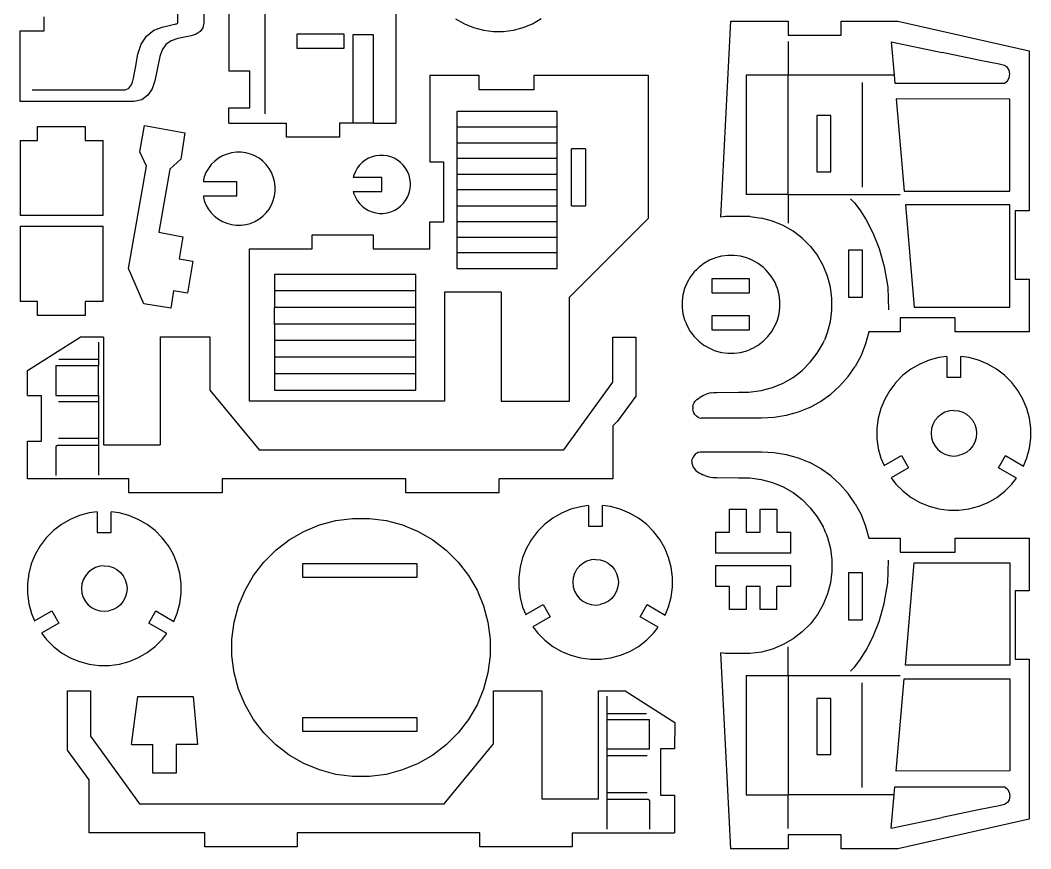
# Model space of a CAD drawing. Extents: x -348 to 348, y -585 to 585.
# Drawn here: x -338.3 to -13.2, y 46.6 to 313 of the extents above; entities that cross this region are included whole.
import ezdxf

# ---------------------------------------------------------------- set-up
doc = ezdxf.new("R2010")
doc.units = 0
doc.header["$MEASUREMENT"] = 0
doc.layers.get('0').update_dxf_attribs({"linetype": 'CONTINUOUS'})

msp = doc.modelspace()

# ---------------------------------------------------------------- linework, layer by layer
for p, q in [((-217.5, 421.18), (-217.5, 279.92)), ((-271.16, 404.4), (-271.16, 296.7)), ((-279.19, 330.56), (-279.19, 312.17)), ((-259.59, 318.56), (-259.59, 300.29)), ((-330.56, 309.64), (-330.56, 314.14)), ((-287.73, 312.05), (-287.54, 312.2)), ((-287.54, 312.2), (-287.54, 315.07)), ((-279.19, 312.17), (-279.52, 310.63)), ((-198.23, 313.52), (-195.42, 311.9)), ((-173.49, 311.92), (-170.69, 313.55)), ((-112.88, 249.75), (-109.66, 312.72)), ((-109.66, 312.72), (-91.25, 312.72)), ((-91.25, 312.72), (-91.25, 308.22)), ((-74.17, 312.72), (-55.95, 312.72)), ((-74.17, 308.22), (-74.17, 312.72)), ((-55.95, 312.72), (-13.74, 303.19)), ((-338.28, 309.64), (-330.56, 309.64)), ((-338.28, 286.9), (-338.28, 309.64)), ((-297.64, 307.93), (-295.27, 309.83)), ((-295.27, 309.83), (-292.34, 310.94)), ((-292.34, 310.94), (-291.73, 311.07)), ((-291.73, 311.07), (-290.39, 311.36)), ((-290.39, 311.36), (-289.05, 311.65)), ((-289.05, 311.65), (-288.44, 311.78)), ((-288.44, 311.78), (-288.23, 311.84)), ((-288.23, 311.84), (-287.98, 311.93)), ((-287.98, 311.93), (-287.73, 312.05)), ((-280.4, 309.42), (-281.69, 308.55)), ((-279.52, 310.63), (-280.4, 309.42)), ((-195.42, 311.9), (-192.42, 310.66)), ((-192.42, 310.66), (-189.29, 309.83)), ((-189.29, 309.83), (-186.08, 309.41)), ((-186.08, 309.41), (-182.83, 309.41)), ((-182.83, 309.41), (-179.62, 309.84)), ((-179.62, 309.84), (-176.49, 310.68)), ((-176.49, 310.68), (-173.49, 311.92)), ((-299.38, 305.33), (-297.64, 307.93)), ((-289.68, 306.47), (-291.39, 305.23)), ((-287.53, 307.2), (-289.68, 306.47)), ((-283.25, 308.04), (-287.53, 307.2)), ((-281.69, 308.55), (-283.25, 308.04)), ((-234.04, 308.56), (-249.29, 308.56)), ((-249.29, 308.56), (-249.29, 304.06)), ((-234.04, 304.06), (-234.04, 308.56)), ((-231.32, 308.32), (-231.32, 279.92)), ((-224.59, 308.32), (-231.32, 308.32)), ((-224.59, 279.92), (-224.59, 308.32)), ((-91.25, 308.22), (-74.17, 308.22)), ((-91.23, 306.16), (-91.23, 304.16)), ((-58.1, 306.1), (-57.17, 295.38)), ((-58.1, 306.1), (-41.7, 302.65)), ((-300.41, 302.12), (-299.38, 305.33)), ((-292.63, 303.51), (-293.38, 301.35)), ((-291.39, 305.23), (-292.63, 303.51)), ((-249.29, 304.06), (-234.04, 304.06)), ((-91.23, 304.16), (-91.23, 298.8)), ((-30.03, 300.21), (-41.7, 302.65)), ((-13.74, 303.19), (-13.74, 251.79)), ((-301.14, 298.25), (-300.63, 300.91)), ((-300.63, 300.91), (-300.41, 302.12)), ((-293.38, 301.35), (-294.98, 293.6)), ((-259.59, 300.29), (-259.59, 287.64)), ((-23.44, 298.89), (-30.03, 300.21)), ((-301.64, 295.58), (-301.14, 298.25)), ((-264.43, 296.7), (-271.16, 296.7)), ((-264.43, 284.93), (-264.43, 296.7)), ((-91.23, 298.8), (-91.23, 295.38)), ((-21.72, 298.47), (-23.44, 298.89)), ((-20.72, 297.87), (-21.72, 298.47)), ((-20.22, 297), (-20.72, 297.87)), ((-19.99, 295.76), (-20.22, 297)), ((-302.7, 291.99), (-302.17, 293.18)), ((-302.17, 293.18), (-301.87, 294.37)), ((-301.87, 294.37), (-301.64, 295.58)), ((-294.98, 293.6), (-295.82, 291.03)), ((-206.5, 295.42), (-190.75, 295.42)), ((-206.5, 295.42), (-206.5, 267.46)), ((-190.75, 295.42), (-190.75, 290.8)), ((-172.97, 295.42), (-136.33, 295.42)), ((-172.97, 290.8), (-172.97, 295.42)), ((-136.33, 295.42), (-136.33, 249.25)), ((-91.23, 295.38), (-104.72, 295.38)), ((-104.72, 295.38), (-104.72, 257)), ((-57.17, 295.38), (-91.23, 295.38)), ((-91.23, 257), (-91.23, 295.38)), ((-67.45, 292.98), (-67.45, 291.83)), ((-57.17, 295.38), (-56.94, 292.8)), ((-56.94, 292.8), (-21.59, 292.8)), ((-21.59, 292.8), (-21.31, 292.99)), ((-21.31, 292.99), (-20.7, 293.56)), ((-20.7, 293.56), (-20.14, 294.49)), ((-20.14, 294.49), (-19.99, 295.76)), ((-334.47, 290.71), (-329.8, 290.71)), ((-329.8, 290.71), (-319.52, 290.71)), ((-319.52, 290.71), (-309.24, 290.71)), ((-309.24, 290.71), (-304.57, 290.71)), ((-304.57, 290.71), (-303.49, 291.07)), ((-303.49, 291.07), (-302.7, 291.99)), ((-295.82, 291.03), (-297.23, 288.9)), ((-190.75, 290.8), (-172.97, 290.8)), ((-67.45, 291.83), (-67.45, 288.75)), ((-301.68, 286.9), (-338.28, 286.9)), ((-299.18, 287.44), (-301.68, 286.9)), ((-297.23, 288.9), (-299.18, 287.44)), ((-259.59, 287.64), (-259.59, 282.92)), ((-67.45, 288.75), (-67.45, 284.28)), ((-19.99, 287.68), (-56.5, 287.74)), ((-56.5, 287.74), (-53.93, 258.13)), ((-19.99, 258.13), (-19.99, 287.68)), ((-271.16, 279.92), (-271.16, 284.93)), ((-271.16, 284.93), (-264.43, 284.93)), ((-165.57, 283.69), (-197.86, 283.69)), ((-197.86, 283.69), (-197.86, 278.64)), ((-165.57, 278.64), (-165.57, 283.69)), ((-67.45, 284.28), (-67.45, 278.98)), ((-271.16, 279.92), (-252.58, 279.92)), ((-252.58, 275.42), (-252.58, 279.92)), ((-231.32, 279.92), (-235.55, 279.92)), ((-235.55, 279.92), (-235.55, 275.42)), ((-224.59, 279.92), (-231.32, 279.92)), ((-224.59, 279.92), (-217.5, 279.92)), ((-77.57, 282.39), (-82.07, 282.39)), ((-82.07, 282.39), (-82.07, 264.34)), ((-77.57, 264.34), (-77.57, 282.39)), ((-332.68, 274.42), (-332.68, 278.92)), ((-332.68, 278.92), (-317.38, 278.92)), ((-317.38, 278.92), (-317.38, 274.42)), ((-299.83, 270.68), (-298.3, 279.15)), ((-298.3, 279.15), (-285.3, 276.83)), ((-285.3, 276.83), (-286.66, 268.32)), ((-165.57, 278.64), (-197.86, 278.64)), ((-197.86, 278.64), (-197.86, 273.6)), ((-165.57, 273.6), (-165.57, 278.64)), ((-67.45, 278.98), (-67.45, 273.41)), ((-338.27, 274.42), (-332.68, 274.42)), ((-338.27, 274.42), (-338.27, 250.22)), ((-317.38, 274.42), (-311.55, 274.42)), ((-311.55, 250.22), (-311.55, 274.42)), ((-235.55, 275.42), (-252.58, 275.42)), ((-197.86, 273.6), (-197.86, 268.55)), ((-197.86, 273.6), (-165.57, 273.6)), ((-165.57, 268.55), (-165.57, 273.6)), ((-67.45, 273.41), (-67.45, 268.11)), ((-297.62, 266.13), (-299.83, 270.68)), ((-271.76, 270.01), (-273.18, 269.42)), ((-270.27, 270.4), (-271.76, 270.01)), ((-268.75, 270.6), (-270.27, 270.4)), ((-267.21, 270.6), (-268.75, 270.6)), ((-265.69, 270.4), (-267.21, 270.6)), ((-264.2, 270), (-265.69, 270.4)), ((-262.78, 269.41), (-264.2, 270)), ((-160.93, 253.39), (-160.93, 271.71)), ((-156.43, 271.71), (-160.93, 271.71)), ((-156.43, 271.71), (-156.43, 253.39)), ((-286.66, 268.32), (-290.11, 265.11)), ((-276.82, 266.63), (-277.76, 265.41)), ((-275.73, 267.71), (-276.82, 266.63)), ((-274.51, 268.65), (-275.73, 267.71)), ((-273.18, 269.42), (-274.51, 268.65)), ((-261.45, 268.64), (-262.78, 269.41)), ((-260.23, 267.7), (-261.45, 268.64)), ((-259.15, 266.61), (-260.23, 267.7)), ((-258.21, 265.39), (-259.15, 266.61)), ((-228.24, 267.29), (-229.11, 266.43)), ((-227.27, 268.04), (-228.24, 267.29)), ((-226.21, 268.65), (-227.27, 268.04)), ((-225.08, 269.11), (-226.21, 268.65)), ((-223.9, 269.43), (-225.08, 269.11)), ((-222.68, 269.59), (-223.9, 269.43)), ((-221.46, 269.59), (-222.68, 269.59)), ((-220.25, 269.43), (-221.46, 269.59)), ((-219.07, 269.11), (-220.25, 269.43)), ((-217.94, 268.64), (-219.07, 269.11)), ((-216.88, 268.03), (-217.94, 268.64)), ((-215.91, 267.28), (-216.88, 268.03)), ((-215.05, 266.41), (-215.91, 267.28)), ((-202, 267.46), (-206.5, 267.46)), ((-202, 248.17), (-202, 267.46)), ((-197.86, 268.55), (-197.86, 263.51)), ((-165.57, 268.55), (-197.86, 268.55)), ((-165.57, 263.51), (-165.57, 268.55)), ((-67.45, 268.11), (-67.45, 263.64)), ((-303.44, 233.19), (-297.62, 266.13)), ((-290.11, 265.11), (-293.71, 244.88)), ((-278.53, 264.08), (-279.12, 262.66)), ((-277.76, 265.41), (-278.53, 264.08)), ((-257.45, 264.06), (-258.21, 265.39)), ((-256.86, 262.64), (-257.45, 264.06)), ((-230.46, 264.4), (-230.93, 263.27)), ((-229.85, 265.46), (-230.46, 264.4)), ((-229.11, 266.43), (-229.85, 265.46)), ((-214.3, 265.44), (-215.05, 266.41)), ((-213.69, 264.38), (-214.3, 265.44)), ((-213.22, 263.25), (-213.69, 264.38)), ((-197.86, 263.51), (-197.86, 258.47)), ((-197.86, 263.51), (-165.57, 263.51)), ((-165.57, 258.47), (-165.57, 263.51)), ((-82.07, 264.34), (-77.57, 264.34)), ((-67.45, 263.64), (-67.45, 260.56)), ((-279.12, 262.66), (-279.36, 261.74)), ((-279.36, 261.74), (-279.36, 261.11)), ((-268.62, 261.11), (-279.36, 261.11)), ((-268.62, 256.61), (-268.62, 261.11)), ((-256.46, 261.16), (-256.86, 262.64)), ((-256.26, 259.63), (-256.46, 261.16)), ((-230.93, 263.27), (-231.14, 262.5)), ((-221.92, 262.5), (-231.14, 262.5)), ((-221.92, 258), (-221.92, 262.5)), ((-212.91, 262.07), (-213.22, 263.25)), ((-212.75, 260.86), (-212.91, 262.07)), ((-212.75, 259.64), (-212.75, 260.86)), ((-67.45, 260.56), (-67.45, 259.41)), ((-256.47, 256.57), (-256.26, 258.09)), ((-256.26, 258.09), (-256.26, 259.63)), ((-231.13, 258), (-221.92, 258)), ((-231.13, 258), (-230.94, 257.26)), ((-230.94, 257.26), (-230.47, 256.13)), ((-213.7, 256.11), (-213.23, 257.24)), ((-213.23, 257.24), (-212.91, 258.42)), ((-212.91, 258.42), (-212.75, 259.64)), ((-197.86, 258.47), (-197.86, 253.42)), ((-165.57, 258.47), (-197.86, 258.47)), ((-165.57, 253.42), (-165.57, 258.47)), ((-91.23, 257), (-104.72, 257)), ((-91.23, 257), (-79.98, 257)), ((-91.23, 257), (-91.23, 255.2)), ((-79.98, 257), (-62.97, 257)), ((-62.97, 257), (-55.24, 257)), ((-53.93, 258.13), (-19.99, 258.13)), ((-279.36, 256.61), (-268.62, 256.61)), ((-279.36, 256.61), (-279.36, 256)), ((-279.36, 256), (-279.36, 256)), ((-279.36, 256), (-279.12, 255.1)), ((-279.12, 255.1), (-278.54, 253.68)), ((-278.54, 253.68), (-277.77, 252.35)), ((-258.23, 252.34), (-257.45, 253.67)), ((-257.45, 253.67), (-256.87, 255.09)), ((-256.87, 255.09), (-256.47, 256.57)), ((-230.47, 256.13), (-229.86, 255.07)), ((-229.86, 255.07), (-229.12, 254.1)), ((-229.12, 254.1), (-228.25, 253.23)), ((-215.92, 253.22), (-215.06, 254.08)), ((-215.06, 254.08), (-214.31, 255.05)), ((-214.31, 255.05), (-213.7, 256.11)), ((-91.23, 255.2), (-91.23, 249.84)), ((-71.18, 255.58), (-69.97, 254.36)), ((-69.97, 254.36), (-68.23, 252.1)), ((-53.55, 253.65), (-50.7, 220.82)), ((-19.99, 253.65), (-53.55, 253.65)), ((-19.99, 220.82), (-19.99, 253.65)), ((-277.77, 252.35), (-276.83, 251.13)), ((-276.83, 251.13), (-275.75, 250.04)), ((-260.25, 250.03), (-259.16, 251.12)), ((-259.16, 251.12), (-258.23, 252.34)), ((-228.25, 253.23), (-227.28, 252.49)), ((-227.28, 252.49), (-226.22, 251.87)), ((-226.22, 251.87), (-225.09, 251.4)), ((-225.09, 251.4), (-223.91, 251.09)), ((-223.91, 251.09), (-222.7, 250.93)), ((-222.7, 250.93), (-221.48, 250.92)), ((-221.48, 250.92), (-220.26, 251.08)), ((-220.26, 251.08), (-219.08, 251.4)), ((-219.08, 251.4), (-217.95, 251.87)), ((-217.95, 251.87), (-216.89, 252.48)), ((-216.89, 252.48), (-215.92, 253.22)), ((-197.86, 253.42), (-197.86, 248.38)), ((-197.86, 253.42), (-165.57, 253.42)), ((-165.57, 248.38), (-165.57, 253.42)), ((-160.93, 253.39), (-156.43, 253.39)), ((-68.23, 252.1), (-66.18, 248.86)), ((-18.24, 251.79), (-18.24, 229.8)), ((-13.74, 251.79), (-18.24, 251.79)), ((-311.55, 250.22), (-338.27, 250.22)), ((-275.75, 250.04), (-274.53, 249.11)), ((-274.53, 249.11), (-273.2, 248.34)), ((-273.2, 248.34), (-271.78, 247.75)), ((-271.78, 247.75), (-270.29, 247.35)), ((-270.29, 247.35), (-268.77, 247.15)), ((-268.77, 247.15), (-267.23, 247.14)), ((-267.23, 247.14), (-265.71, 247.34)), ((-265.71, 247.34), (-264.22, 247.74)), ((-264.22, 247.74), (-262.8, 248.33)), ((-262.8, 248.33), (-261.47, 249.09)), ((-261.47, 249.09), (-260.25, 250.03)), ((-206.5, 239.51), (-206.5, 248.17)), ((-206.5, 248.17), (-202, 248.17)), ((-197.86, 248.38), (-197.86, 243.33)), ((-197.86, 248.38), (-165.57, 248.38)), ((-165.57, 243.33), (-165.57, 248.38)), ((-136.33, 249.25), (-161.55, 223.97)), ((-111.46, 249.94), (-112.88, 249.75)), ((-107.76, 249.93), (-111.46, 249.94)), ((-103.52, 249.93), (-107.76, 249.93)), ((-103.52, 249.93), (-99.85, 249.45)), ((-96.28, 248.48), (-99.85, 249.45)), ((-92.86, 247.07), (-96.28, 248.48)), ((-89.66, 245.21), (-92.86, 247.07)), ((-91.23, 249.84), (-91.23, 247.84)), ((-66.18, 248.86), (-64.03, 244.7)), ((-338.27, 246.85), (-338.27, 222.65)), ((-338.27, 246.85), (-311.55, 246.85)), ((-311.55, 222.65), (-311.55, 246.85)), ((-293.71, 244.88), (-285.98, 243.4)), ((-244.32, 244.01), (-224.8, 244.01)), ((-244.32, 239.51), (-244.32, 244.01)), ((-224.8, 244.01), (-224.8, 239.51)), ((-86.72, 242.96), (-89.66, 245.21)), ((-64.03, 244.7), (-62.01, 239.67)), ((-285.98, 243.4), (-287.18, 236.35)), ((-197.86, 243.33), (-197.86, 238.29)), ((-197.86, 243.33), (-165.57, 243.33)), ((-165.57, 238.29), (-165.57, 243.33)), ((-86.72, 242.96), (-84.11, 240.34)), ((-264.53, 239.51), (-244.32, 239.51)), ((-264.53, 190.51), (-264.53, 239.51)), ((-224.8, 239.51), (-206.5, 239.51)), ((-197.86, 238.29), (-197.86, 233.24)), ((-165.57, 238.29), (-197.86, 238.29)), ((-165.57, 233.24), (-165.57, 238.29)), ((-110.65, 237.44), (-112.69, 237.17)), ((-109.66, 237.44), (-110.65, 237.44)), ((-109.63, 237.44), (-109.66, 237.44)), ((-109.6, 237.44), (-109.63, 237.44)), ((-108.59, 237.44), (-109.6, 237.44)), ((-106.54, 237.17), (-108.59, 237.44)), ((-84.11, 240.34), (-81.86, 237.4)), ((-80.02, 234.2), (-81.86, 237.4)), ((-71.85, 239.11), (-71.85, 223.99)), ((-67.35, 239.11), (-71.85, 239.11)), ((-67.35, 223.99), (-67.35, 239.11)), ((-62.01, 239.67), (-60.34, 233.82)), ((-287.18, 236.35), (-282.74, 235.6)), ((-282.74, 235.6), (-284.49, 225.27)), ((-118.38, 234.82), (-120.01, 233.57)), ((-116.59, 235.85), (-118.38, 234.82)), ((-115.78, 236.18), (-116.59, 235.85)), ((-115.75, 236.21), (-115.78, 236.18)), ((-115.71, 236.22), (-115.75, 236.21)), ((-114.68, 236.64), (-115.71, 236.22)), ((-112.69, 237.17), (-114.68, 236.64)), ((-104.55, 236.63), (-106.54, 237.17)), ((-103.56, 236.22), (-104.55, 236.63)), ((-103.51, 236.21), (-103.56, 236.22)), ((-103.46, 236.18), (-103.51, 236.21)), ((-102.65, 235.84), (-103.46, 236.18)), ((-100.87, 234.81), (-102.65, 235.84)), ((-99.23, 233.55), (-100.87, 234.81)), ((-78.6, 230.78), (-80.02, 234.2)), ((-298.48, 221.89), (-303.44, 233.19)), ((-211.03, 231.32), (-256.5, 231.32)), ((-256.5, 231.32), (-256.5, 225.99)), ((-211.03, 225.99), (-211.03, 231.32)), ((-197.86, 233.24), (-165.57, 233.24)), ((-121.47, 232.11), (-122.73, 230.48)), ((-120.76, 232.83), (-121.47, 232.11)), ((-120.75, 232.84), (-120.76, 232.83)), ((-120.74, 232.84), (-120.75, 232.84)), ((-120.01, 233.57), (-120.74, 232.84)), ((-98.54, 232.86), (-99.23, 233.55)), ((-98.51, 232.84), (-98.54, 232.86)), ((-98.49, 232.81), (-98.51, 232.84)), ((-97.77, 232.09), (-98.49, 232.81)), ((-96.52, 230.46), (-97.77, 232.09)), ((-60.34, 233.82), (-59.25, 227.21)), ((-124.13, 227.81), (-124.55, 226.79)), ((-124.12, 227.84), (-124.13, 227.81)), ((-124.11, 227.86), (-124.12, 227.84)), ((-123.76, 228.7), (-124.11, 227.86)), ((-122.73, 230.48), (-123.76, 228.7)), ((-115.81, 229.93), (-115.81, 225.43)), ((-103.67, 229.93), (-115.81, 229.93)), ((-103.67, 225.43), (-103.67, 229.93)), ((-95.49, 228.67), (-96.52, 230.46)), ((-95.17, 227.88), (-95.49, 228.67)), ((-95.14, 227.84), (-95.17, 227.88)), ((-95.12, 227.78), (-95.14, 227.84)), ((-94.7, 226.77), (-95.12, 227.78)), ((-77.65, 227.2), (-78.6, 230.78)), ((-18.24, 229.8), (-13.74, 229.8)), ((-13.74, 229.8), (-13.74, 212.85)), ((-288.93, 226.02), (-289.87, 220.49)), ((-284.49, 225.27), (-288.93, 226.02)), ((-211.03, 225.99), (-256.5, 225.99)), ((-256.5, 225.99), (-256.5, 220.67)), ((-211.03, 220.67), (-211.03, 225.99)), ((-183.61, 225.65), (-201.75, 225.65)), ((-201.75, 225.65), (-201.75, 190.51)), ((-183.61, 225.65), (-183.61, 190.51)), ((-125.09, 224.8), (-125.36, 222.76)), ((-124.55, 226.79), (-125.09, 224.8)), ((-115.81, 225.43), (-103.67, 225.43)), ((-94.17, 224.77), (-94.7, 226.77)), ((-93.9, 222.73), (-94.17, 224.77)), ((-77.17, 223.54), (-77.65, 227.2)), ((-59.25, 227.21), (-58.94, 219.89)), ((-332.68, 222.65), (-338.27, 222.65)), ((-332.68, 218.15), (-332.68, 222.65)), ((-317.38, 222.65), (-317.38, 218.15)), ((-311.55, 222.65), (-317.38, 222.65)), ((-289.87, 220.49), (-298.48, 221.89)), ((-161.55, 190.51), (-161.55, 223.97)), ((-125.36, 222.76), (-125.36, 220.69)), ((-93.91, 221.75), (-93.9, 222.73)), ((-93.9, 221.72), (-93.91, 221.75)), ((-93.91, 221.68), (-93.9, 221.72)), ((-93.91, 220.67), (-93.91, 221.68)), ((-77.17, 219.84), (-77.17, 223.54)), ((-71.85, 223.99), (-67.35, 223.99)), ((-317.38, 218.15), (-332.68, 218.15)), ((-211.03, 220.67), (-256.5, 220.67)), ((-256.5, 215.34), (-256.5, 220.67)), ((-211.03, 215.34), (-211.03, 220.67)), ((-125.36, 220.69), (-125.09, 218.65)), ((-125.09, 218.65), (-124.56, 216.66)), ((-103.67, 218), (-115.81, 218)), ((-115.81, 218), (-115.81, 213.5)), ((-103.67, 213.5), (-103.67, 218)), ((-94.71, 216.63), (-94.18, 218.62)), ((-94.18, 218.62), (-93.91, 220.67)), ((-77.65, 216.17), (-77.17, 219.84)), ((-50.7, 220.82), (-19.99, 220.82)), ((-211.03, 215.34), (-256.5, 215.34)), ((-256.5, 215.34), (-256.5, 210.02)), ((-211.03, 210.02), (-211.03, 215.34)), ((-124.56, 216.66), (-124.12, 215.61)), ((-124.12, 215.61), (-124.12, 215.59)), ((-124.12, 215.59), (-124.11, 215.58)), ((-124.11, 215.58), (-123.77, 214.75)), ((-123.77, 214.75), (-122.74, 212.97)), ((-96.54, 212.95), (-95.5, 214.73)), ((-95.5, 214.73), (-95.16, 215.56)), ((-95.16, 215.56), (-95.14, 215.59)), ((-95.14, 215.59), (-95.13, 215.64)), ((-95.13, 215.64), (-94.71, 216.63)), ((-78.62, 212.6), (-77.65, 216.17)), ((-55.25, 217.35), (-55.25, 212.85)), ((-37.59, 217.35), (-55.25, 217.35)), ((-37.59, 212.85), (-37.59, 217.35)), ((-122.74, 212.97), (-121.49, 211.33)), ((-121.49, 211.33), (-120.03, 209.87)), ((-115.81, 213.5), (-103.67, 213.5)), ((-98.5, 210.6), (-97.79, 211.31)), ((-97.79, 211.31), (-96.54, 212.95)), ((-79.18, 211.24), (-78.62, 212.6)), ((-65.31, 212.85), (-66.35, 208.99)), ((-55.25, 212.85), (-65.31, 212.85)), ((-13.74, 212.85), (-37.59, 212.85)), ((-335.91, 200.41), (-318.98, 211.16)), ((-311.44, 211.16), (-318.98, 211.16)), ((-313.06, 209.5), (-313.06, 208.03)), ((-311.44, 211.16), (-311.44, 176.47)), ((-293.29, 211.2), (-277.33, 211.2)), ((-293.29, 211.2), (-293.29, 176.47)), ((-277.33, 211.2), (-277.33, 194.14)), ((-211.03, 210.02), (-256.5, 210.02)), ((-256.5, 210.02), (-256.5, 204.69)), ((-211.03, 204.69), (-211.03, 210.02)), ((-147.61, 211.17), (-140.31, 211.17)), ((-147.61, 196.66), (-147.61, 211.17)), ((-140.31, 211.17), (-140.31, 192.12)), ((-120.03, 209.87), (-118.4, 208.62)), ((-118.4, 208.62), (-116.61, 207.58)), ((-102.67, 207.57), (-100.89, 208.6)), ((-100.89, 208.6), (-99.25, 209.85)), ((-99.25, 209.85), (-98.52, 210.59)), ((-98.52, 210.59), (-98.51, 210.59)), ((-98.51, 210.59), (-98.5, 210.6)), ((-81.89, 205.98), (-80.03, 209.18)), ((-80.03, 209.18), (-79.97, 209.33)), ((-79.97, 209.33), (-79.58, 210.2)), ((-79.18, 211.24), (-79.58, 210.2)), ((-66.35, 208.99), (-67.82, 205.28)), ((-313.06, 208.03), (-313.06, 204.1)), ((-116.61, 207.58), (-115.76, 207.23)), ((-115.76, 207.23), (-115.75, 207.22)), ((-115.75, 207.22), (-115.74, 207.22)), ((-115.74, 207.22), (-114.71, 206.79)), ((-114.71, 206.79), (-112.72, 206.26)), ((-112.72, 206.26), (-110.68, 205.99)), ((-110.68, 205.99), (-108.61, 205.98)), ((-108.61, 205.98), (-106.57, 206.25)), ((-106.57, 206.25), (-104.58, 206.78)), ((-104.58, 206.78), (-103.53, 207.22)), ((-103.53, 207.22), (-103.51, 207.22)), ((-103.51, 207.22), (-103.49, 207.24)), ((-103.49, 207.24), (-102.67, 207.57)), ((-84.14, 203.05), (-81.89, 205.98)), ((-67.82, 205.28), (-69.7, 201.76)), ((-40.21, 204.9), (-42.81, 204.55)), ((-40.21, 204.9), (-40.21, 198.23)), ((-33.14, 204.56), (-35.71, 204.9)), ((-35.71, 198.23), (-35.71, 204.9)), ((-326.78, 202.03), (-326.78, 192.4)), ((-326.78, 202.03), (-313.06, 202.03)), ((-325.38, 203.96), (-325.82, 203.96)), ((-324.21, 203.96), (-325.38, 203.96)), ((-322.51, 203.96), (-324.21, 203.96)), ((-320.5, 203.96), (-322.51, 203.96)), ((-318.38, 203.96), (-320.5, 203.96)), ((-316.37, 203.96), (-318.38, 203.96)), ((-314.67, 203.96), (-316.37, 203.96)), ((-313.5, 203.96), (-314.67, 203.96)), ((-313.06, 203.96), (-313.5, 203.96)), ((-313.06, 204.1), (-313.06, 203.96)), ((-313.06, 203.96), (-313.06, 202.03)), ((-313.06, 192.4), (-313.06, 202.03)), ((-256.5, 204.69), (-256.5, 199.37)), ((-211.03, 204.69), (-256.5, 204.69)), ((-211.03, 199.37), (-211.03, 204.69)), ((-86.76, 200.43), (-84.14, 203.05)), ((-71.98, 198.47), (-69.7, 201.76)), ((-48.94, 202.47), (-51.75, 200.84)), ((-45.94, 203.71), (-48.94, 202.47)), ((-42.81, 204.55), (-45.94, 203.71)), ((-30.01, 203.73), (-33.14, 204.56)), ((-27.01, 202.48), (-30.01, 203.73)), ((-24.2, 200.87), (-27.01, 202.48)), ((-335.91, 192.34), (-335.91, 200.41)), ((-211.03, 199.37), (-256.5, 199.37)), ((-256.5, 199.37), (-256.5, 194.05)), ((-211.03, 194.05), (-211.03, 199.37)), ((-89.7, 198.18), (-86.76, 200.43)), ((-71.98, 198.47), (-74.62, 195.47)), ((-54.32, 198.87), (-56.61, 196.57)), ((-51.75, 200.84), (-54.32, 198.87)), ((-21.63, 198.89), (-24.2, 200.87)), ((-19.33, 196.61), (-21.63, 198.89)), ((-163.41, 174.87), (-147.61, 196.66)), ((-96.32, 194.92), (-92.9, 196.34)), ((-92.9, 196.34), (-89.7, 198.18)), ((-74.62, 195.47), (-77.58, 192.79)), ((-56.61, 196.57), (-58.58, 194)), ((-40.21, 198.23), (-35.71, 198.23)), ((-17.36, 194.03), (-19.33, 196.61)), ((-335.91, 192.34), (-331.46, 192.34)), ((-331.46, 177.65), (-331.46, 192.34)), ((-326.78, 192.4), (-313.06, 192.4)), ((-313.06, 192.4), (-313.06, 191.66)), ((-277.33, 194.14), (-261.43, 174.87)), ((-256.5, 194.05), (-211.03, 194.05)), ((-140.31, 192.12), (-146.13, 184.09)), ((-120.15, 191.47), (-119.6, 191.85)), ((-119.6, 191.85), (-119.03, 192.19)), ((-119.03, 192.19), (-118.44, 192.49)), ((-118.44, 192.49), (-117.83, 192.74)), ((-117.2, 192.96), (-117.83, 192.74)), ((-116.55, 193.13), (-117.2, 192.96)), ((-115.9, 193.25), (-116.55, 193.13)), ((-115.9, 193.25), (-115.24, 193.32)), ((-115.24, 193.32), (-114.58, 193.35)), ((-114.58, 193.35), (-114.21, 193.34)), ((-114.21, 193.34), (-107.26, 193.49)), ((-107.26, 193.49), (-107.05, 193.49)), ((-107.05, 193.49), (-103.94, 193.49)), ((-107.05, 193.49), (-107.01, 193.49)), ((-107.01, 193.49), (-103.93, 193.49)), ((-103.94, 193.49), (-103.93, 193.49)), ((-103.93, 193.49), (-99.9, 193.97)), ((-99.9, 193.97), (-96.32, 194.92)), ((-80.83, 190.47), (-77.58, 192.79)), ((-78.29, 192.32), (-78.48, 192.15)), ((-58.58, 194), (-60.2, 191.19)), ((-15.73, 191.23), (-17.36, 194.03)), ((-325.54, 190.4), (-325.98, 190.4)), ((-324.35, 190.4), (-325.54, 190.4)), ((-322.63, 190.4), (-324.35, 190.4)), ((-320.59, 190.4), (-322.63, 190.4)), ((-318.45, 190.4), (-320.59, 190.4)), ((-316.41, 190.4), (-318.45, 190.4)), ((-314.69, 190.4), (-316.41, 190.4)), ((-313.51, 190.4), (-314.69, 190.4)), ((-313.06, 190.4), (-313.51, 190.4)), ((-313.06, 191.66), (-313.06, 190.4)), ((-313.06, 190.4), (-313.06, 184.56)), ((-201.75, 190.51), (-264.53, 190.51)), ((-183.61, 190.51), (-161.55, 190.51)), ((-121.95, 188.77), (-121.96, 188.09)), ((-121.95, 188.77), (-121.81, 189.42)), ((-121.81, 189.42), (-121.54, 190.04)), ((-121.54, 190.04), (-121.15, 190.6)), ((-121.15, 190.6), (-120.66, 191.05)), ((-120.66, 191.05), (-120.15, 191.47)), ((-84.33, 188.53), (-80.83, 190.47)), ((-60.2, 191.19), (-61.44, 188.19)), ((-14.49, 188.23), (-15.73, 191.23)), ((-121.84, 187.43), (-121.96, 188.09)), ((-121.6, 186.8), (-121.84, 187.43)), ((-121.23, 186.23), (-121.6, 186.8)), ((-120.76, 185.75), (-121.23, 186.23)), ((-120.21, 185.36), (-120.76, 185.75)), ((-119.88, 185.22), (-120.21, 185.36)), ((-91.87, 185.92), (-95.81, 185.28)), ((-88.03, 187.01), (-91.87, 185.92)), ((-84.33, 188.53), (-88.03, 187.01)), ((-61.44, 188.19), (-62.27, 185.06)), ((-43.13, 185.42), (-44.05, 184.31)), ((-42.07, 186.3), (-43.13, 185.42)), ((-40.81, 186.99), (-42.07, 186.3)), ((-39.39, 187.42), (-40.81, 186.99)), ((-37.96, 187.57), (-39.39, 187.42)), ((-37.96, 187.57), (-36.48, 187.42)), ((-36.48, 187.42), (-35.1, 186.99)), ((-35.1, 186.99), (-33.89, 186.34)), ((-33.89, 186.34), (-32.78, 185.42)), ((-32.78, 185.42), (-31.9, 184.36)), ((-13.64, 185.1), (-14.49, 188.23)), ((-313.06, 184.56), (-313.06, 178.52)), ((-146.13, 184.09), (-147.62, 182.6)), ((-147.62, 182.6), (-147.62, 165.54)), ((-119.88, 185.22), (-119.28, 185.09)), ((-99.8, 185.09), (-119.28, 185.09)), ((-95.81, 185.28), (-99.8, 185.09)), ((-62.27, 185.06), (-62.7, 181.84)), ((-44.7, 183.09), (-45.13, 181.72)), ((-44.05, 184.31), (-44.7, 183.09)), ((-31.9, 184.36), (-31.21, 183.09)), ((-31.21, 183.09), (-30.77, 181.68)), ((-13.22, 181.89), (-13.64, 185.1)), ((-62.7, 181.84), (-62.69, 178.6)), ((-45.13, 181.72), (-45.28, 180.24)), ((-45.28, 180.24), (-45.14, 178.81)), ((-45.14, 178.81), (-44.7, 177.39)), ((-30.63, 180.24), (-30.78, 178.77)), ((-30.77, 181.68), (-30.63, 180.24)), ((-13.21, 178.64), (-13.22, 181.89)), ((-335.94, 175.67), (-335.91, 175.67)), ((-335.91, 165.54), (-335.94, 175.67)), ((-335.91, 177.65), (-331.46, 177.65)), ((-335.91, 175.67), (-335.91, 177.65)), ((-326.31, 176.35), (-326.78, 176.02)), ((-326.78, 176.02), (-326.78, 173.85)), ((-323.23, 176.35), (-326.31, 176.35)), ((-325.54, 178.52), (-325.98, 178.52)), ((-324.35, 178.52), (-325.54, 178.52)), ((-322.63, 178.52), (-324.35, 178.52)), ((-318.78, 176.35), (-323.23, 176.35)), ((-320.59, 178.52), (-322.63, 178.52)), ((-318.45, 178.52), (-320.59, 178.52)), ((-314.79, 176.35), (-318.78, 176.35)), ((-316.41, 178.52), (-318.45, 178.52)), ((-314.69, 178.52), (-316.41, 178.52)), ((-313.06, 176.35), (-314.79, 176.35)), ((-313.51, 178.52), (-314.69, 178.52)), ((-313.06, 178.52), (-313.51, 178.52)), ((-313.06, 178.52), (-313.06, 177.81)), ((-313.06, 177.81), (-313.06, 176.35)), ((-313.06, 176.35), (-313.06, 172.12)), ((-311.44, 176.47), (-293.29, 176.47)), ((-62.69, 178.6), (-62.27, 175.38)), ((-44.7, 177.39), (-44.01, 176.12)), ((-44.01, 176.12), (-43.13, 175.06)), ((-31.86, 176.18), (-32.78, 175.06)), ((-31.21, 177.39), (-31.86, 176.18)), ((-30.78, 178.77), (-31.21, 177.39)), ((-13.64, 175.43), (-13.21, 178.64)), ((-326.78, 173.85), (-326.78, 170.73)), ((-261.43, 174.87), (-163.41, 174.87)), ((-121.85, 172.56), (-122.1, 171.93)), ((-121.48, 173.12), (-121.85, 172.56)), ((-121.02, 173.61), (-121.48, 173.12)), ((-120.46, 173.99), (-121.02, 173.61)), ((-120.13, 174.14), (-120.46, 173.99)), ((-120.13, 174.14), (-119.53, 174.26)), ((-119.53, 174.26), (-99.8, 174.26)), ((-99.8, 174.26), (-95.81, 174.08)), ((-95.81, 174.08), (-91.87, 173.43)), ((-91.87, 173.43), (-88.03, 172.35)), ((-88.03, 172.35), (-84.33, 170.82)), ((-62.27, 175.38), (-61.42, 172.25)), ((-60.42, 169.83), (-54.84, 173.05)), ((-54.84, 173.05), (-52.59, 169.15)), ((-43.13, 175.06), (-42.02, 174.15)), ((-42.02, 174.15), (-40.81, 173.49)), ((-40.81, 173.49), (-39.43, 173.07)), ((-39.43, 173.07), (-37.96, 172.92)), ((-37.96, 172.92), (-36.52, 173.06)), ((-35.1, 173.49), (-36.52, 173.06)), ((-33.84, 174.18), (-35.1, 173.49)), ((-32.78, 175.06), (-33.84, 174.18)), ((-23.59, 169.15), (-21.34, 173.05)), ((-21.34, 173.05), (-15.55, 169.7)), ((-15.55, 169.7), (-14.47, 172.29)), ((-14.47, 172.29), (-13.64, 175.43)), ((-326.78, 170.73), (-326.78, 167.92)), ((-313.06, 172.12), (-313.06, 168.19)), ((-122.21, 171.27), (-122.1, 171.93)), ((-122.21, 171.27), (-122.2, 170.59)), ((-122.2, 170.59), (-122.06, 169.93)), ((-122.06, 169.93), (-121.79, 169.32)), ((-121.79, 169.32), (-121.4, 168.76)), ((-80.83, 168.89), (-84.33, 170.82)), ((-61.42, 172.25), (-60.42, 169.83)), ((-52.59, 169.15), (-58.16, 165.93)), ((-17.84, 165.83), (-23.59, 169.15)), ((-326.78, 167.92), (-326.78, 166.7)), ((-313.06, 168.19), (-313.06, 166.72)), ((-121.4, 168.76), (-120.92, 168.31)), ((-120.92, 168.31), (-120.4, 167.89)), ((-120.4, 167.89), (-119.86, 167.51)), ((-119.86, 167.51), (-119.29, 167.17)), ((-119.29, 167.17), (-118.69, 166.87)), ((-118.08, 166.61), (-118.69, 166.87)), ((-118.08, 166.61), (-117.45, 166.4)), ((-117.45, 166.4), (-116.81, 166.23)), ((-116.81, 166.23), (-116.15, 166.11)), ((-116.15, 166.11), (-115.49, 166.03)), ((-115.49, 166.03), (-114.83, 166)), ((-114.83, 166), (-114.17, 166.02)), ((-114.17, 166.02), (-107.26, 165.86)), ((-107.26, 165.86), (-103.56, 165.87)), ((-103.56, 165.87), (-99.9, 165.39)), ((-77.58, 166.57), (-80.83, 168.89)), ((-78.29, 167.04), (-78.48, 167.21)), ((-77.58, 166.57), (-74.62, 163.89)), ((-58.16, 165.93), (-56.58, 163.88)), ((-19.3, 163.91), (-17.84, 165.83)), ((-303.3, 165.54), (-335.91, 165.54)), ((-303.3, 161.04), (-303.3, 165.54)), ((-273.31, 165.54), (-273.31, 161.04)), ((-214.19, 165.54), (-273.31, 165.54)), ((-214.19, 161.04), (-214.19, 165.54)), ((-147.62, 165.54), (-184.24, 165.54)), ((-184.24, 161.04), (-184.24, 165.54)), ((-99.9, 165.39), (-96.32, 164.44)), ((-96.32, 164.44), (-92.9, 163.02)), ((-92.9, 163.02), (-89.7, 161.18)), ((-74.62, 163.89), (-71.98, 160.88)), ((-56.58, 163.88), (-54.28, 161.59)), ((-21.59, 161.62), (-19.3, 163.91)), ((-273.31, 161.04), (-303.3, 161.04)), ((-184.24, 161.04), (-214.19, 161.04)), ((-89.7, 161.18), (-86.76, 158.92)), ((-69.7, 157.6), (-71.98, 160.88)), ((-54.28, 161.59), (-51.71, 159.62)), ((-51.71, 159.62), (-48.9, 158)), ((-26.97, 158.02), (-24.17, 159.64)), ((-24.17, 159.64), (-21.59, 161.62)), ((-158.05, 156.64), (-161.18, 155.8)), ((-155.44, 156.99), (-158.05, 156.64)), ((-155.44, 156.99), (-155.44, 150.32)), ((-148.38, 156.65), (-150.94, 156.99)), ((-150.94, 150.32), (-150.94, 156.99)), ((-145.25, 155.82), (-148.38, 156.65)), ((-86.76, 158.92), (-84.14, 156.31)), ((-84.14, 156.31), (-81.89, 153.38)), ((-69.7, 157.6), (-67.82, 154.08)), ((-48.9, 158), (-45.9, 156.76)), ((-45.9, 156.76), (-42.77, 155.93)), ((-33.1, 155.93), (-29.97, 156.78)), ((-29.97, 156.78), (-26.97, 158.02)), ((-319.22, 153.78), (-322.22, 152.54)), ((-316.09, 154.62), (-319.22, 153.78)), ((-313.48, 154.97), (-316.09, 154.62)), ((-313.48, 154.97), (-313.48, 148.3)), ((-306.42, 154.63), (-308.98, 154.97)), ((-308.98, 148.3), (-308.98, 154.97)), ((-303.29, 153.79), (-306.42, 154.63)), ((-300.29, 152.55), (-303.29, 153.79)), ((-236.76, 152.17), (-231.37, 152.88)), ((-231.37, 152.88), (-225.92, 152.88)), ((-225.92, 152.88), (-220.53, 152.17)), ((-166.98, 152.93), (-169.56, 150.96)), ((-164.18, 154.56), (-166.98, 152.93)), ((-161.18, 155.8), (-164.18, 154.56)), ((-142.25, 154.58), (-145.25, 155.82)), ((-139.44, 152.96), (-142.25, 154.58)), ((-136.87, 150.98), (-139.44, 152.96)), ((-110.11, 155.88), (-104.78, 155.88)), ((-110.11, 148.41), (-110.11, 155.88)), ((-104.78, 155.88), (-104.78, 148.41)), ((-100.28, 148.41), (-100.28, 155.88)), ((-100.28, 155.88), (-94.94, 155.88)), ((-94.94, 155.88), (-94.94, 148.41)), ((-81.89, 153.38), (-80.03, 150.18)), ((-67.82, 154.08), (-66.35, 150.36)), ((-42.77, 155.93), (-39.56, 155.5)), ((-39.56, 155.5), (-36.31, 155.51)), ((-36.31, 155.51), (-33.1, 155.93)), ((-325.02, 150.91), (-327.6, 148.94)), ((-322.22, 152.54), (-325.02, 150.91)), ((-297.48, 150.94), (-300.29, 152.55)), ((-294.91, 148.96), (-297.48, 150.94)), ((-247.05, 148.68), (-242.02, 150.76)), ((-242.02, 150.76), (-236.76, 152.17)), ((-220.53, 152.17), (-215.27, 150.76)), ((-215.27, 150.76), (-210.25, 148.68)), ((-169.56, 150.96), (-171.85, 148.66)), ((-155.44, 150.32), (-150.94, 150.32)), ((-134.57, 148.7), (-136.87, 150.98)), ((-80.03, 150.18), (-79.97, 150.03)), ((-79.97, 150.03), (-79.58, 149.15)), ((-66.35, 150.36), (-65.31, 146.5)), ((-329.89, 146.64), (-331.86, 144.07)), ((-327.6, 148.94), (-329.89, 146.64)), ((-313.48, 148.3), (-308.98, 148.3)), ((-292.61, 146.67), (-294.91, 148.96)), ((-290.63, 144.1), (-292.61, 146.67)), ((-251.76, 145.96), (-247.05, 148.68)), ((-210.25, 148.68), (-205.53, 145.96)), ((-171.85, 148.66), (-173.82, 146.09)), ((-132.59, 146.12), (-134.57, 148.7)), ((-114.6, 148.41), (-110.11, 148.41)), ((-114.6, 148.41), (-114.6, 141.71)), ((-104.78, 148.41), (-100.28, 148.41)), ((-94.94, 148.41), (-90.45, 148.41)), ((-90.45, 141.71), (-90.45, 148.41)), ((-79.18, 148.12), (-79.58, 149.15)), ((-79.18, 148.12), (-78.62, 146.76)), ((-78.62, 146.76), (-77.65, 143.19)), ((-65.31, 146.5), (-55.25, 146.5)), ((-55.25, 146.5), (-55.25, 142)), ((-37.59, 146.5), (-13.74, 146.5)), ((-37.59, 142), (-37.59, 146.5)), ((-13.74, 146.5), (-13.74, 129.56)), ((-331.86, 144.07), (-333.48, 141.26)), ((-289.01, 141.3), (-290.63, 144.1)), ((-256.08, 142.65), (-251.76, 145.96)), ((-205.53, 145.96), (-201.22, 142.65)), ((-175.44, 143.28), (-176.68, 140.28)), ((-173.82, 146.09), (-175.44, 143.28)), ((-130.97, 143.32), (-132.59, 146.12)), ((-129.73, 140.32), (-130.97, 143.32)), ((-77.65, 143.19), (-77.17, 139.52)), ((-333.48, 141.26), (-334.72, 138.26)), ((-287.77, 138.3), (-289.01, 141.3)), ((-259.92, 138.8), (-256.08, 142.65)), ((-201.22, 142.65), (-197.37, 138.8)), ((-176.68, 140.28), (-177.51, 137.15)), ((-128.88, 137.19), (-129.73, 140.32)), ((-90.45, 141.71), (-114.6, 141.71)), ((-55.25, 142), (-37.59, 142)), ((-334.72, 138.26), (-335.55, 135.13)), ((-314.08, 137.06), (-315.35, 136.37)), ((-312.67, 137.49), (-314.08, 137.06)), ((-311.23, 137.63), (-312.67, 137.49)), ((-311.23, 137.63), (-309.76, 137.49)), ((-309.76, 137.49), (-308.38, 137.06)), ((-308.38, 137.06), (-307.17, 136.4)), ((-286.92, 135.17), (-287.77, 138.3)), ((-263.24, 134.48), (-259.92, 138.8)), ((-247.32, 133.91), (-247.32, 138.41)), ((-247.32, 138.41), (-210.74, 138.41)), ((-210.74, 138.41), (-210.74, 133.91)), ((-197.37, 138.8), (-194.06, 134.48)), ((-177.51, 137.15), (-177.93, 133.93)), ((-158.37, 137.51), (-159.29, 136.4)), ((-157.31, 138.39), (-158.37, 137.51)), ((-156.04, 139.08), (-157.31, 138.39)), ((-154.63, 139.51), (-156.04, 139.08)), ((-153.19, 139.66), (-154.63, 139.51)), ((-153.19, 139.66), (-151.72, 139.51)), ((-151.72, 139.51), (-150.34, 139.08)), ((-150.34, 139.08), (-149.13, 138.43)), ((-149.13, 138.43), (-148.02, 137.51)), ((-148.02, 137.51), (-147.14, 136.45)), ((-128.46, 133.98), (-128.88, 137.19)), ((-114.6, 137.71), (-90.45, 137.71)), ((-114.6, 137.71), (-114.6, 131.01)), ((-90.45, 131.01), (-90.45, 137.71)), ((-77.17, 139.52), (-77.17, 135.82)), ((-59.25, 132.15), (-58.94, 139.47)), ((-53.55, 105.71), (-50.7, 138.53)), ((-50.7, 138.53), (-19.99, 138.53)), ((-19.99, 138.53), (-19.99, 105.71)), ((-335.55, 135.13), (-335.97, 131.91)), ((-317.33, 134.37), (-317.98, 133.16)), ((-316.41, 135.49), (-317.33, 134.37)), ((-315.35, 136.37), (-316.41, 135.49)), ((-307.17, 136.4), (-306.06, 135.49)), ((-306.06, 135.49), (-305.18, 134.43)), ((-305.18, 134.43), (-304.49, 133.16)), ((-286.5, 131.95), (-286.92, 135.17)), ((-265.96, 129.77), (-263.24, 134.48)), ((-210.74, 133.91), (-247.32, 133.91)), ((-194.06, 134.48), (-191.33, 129.77)), ((-177.93, 133.93), (-177.93, 130.69)), ((-160.37, 133.81), (-160.52, 132.33)), ((-159.94, 135.18), (-160.37, 133.81)), ((-159.29, 136.4), (-159.94, 135.18)), ((-147.14, 136.45), (-146.45, 135.18)), ((-146.45, 135.18), (-146.01, 133.77)), ((-146.01, 133.77), (-145.87, 132.33)), ((-128.45, 130.73), (-128.46, 133.98)), ((-77.17, 135.82), (-77.65, 132.15)), ((-71.85, 135.37), (-71.85, 120.24)), ((-67.35, 135.37), (-71.85, 135.37)), ((-67.35, 120.24), (-67.35, 135.37)), ((-335.97, 131.91), (-335.97, 128.67)), ((-318.41, 131.78), (-318.56, 130.31)), ((-318.56, 130.31), (-318.42, 128.88)), ((-317.98, 133.16), (-318.41, 131.78)), ((-304.49, 133.16), (-304.05, 131.75)), ((-303.91, 130.31), (-304.06, 128.84)), ((-304.05, 131.75), (-303.91, 130.31)), ((-286.49, 128.71), (-286.5, 131.95)), ((-177.93, 130.69), (-177.51, 127.48)), ((-160.52, 132.33), (-160.38, 130.9)), ((-160.38, 130.9), (-159.94, 129.48)), ((-146.02, 130.86), (-146.45, 129.48)), ((-145.87, 132.33), (-146.02, 130.86)), ((-128.88, 127.52), (-128.45, 130.73)), ((-110.11, 131.01), (-114.6, 131.01)), ((-110.11, 123.55), (-110.11, 131.01)), ((-100.28, 131.01), (-104.78, 131.01)), ((-104.78, 131.01), (-104.78, 123.55)), ((-100.28, 123.55), (-100.28, 131.01)), ((-94.94, 123.55), (-94.94, 131.01)), ((-90.45, 131.01), (-94.94, 131.01)), ((-77.65, 132.15), (-78.6, 128.58)), ((-60.34, 125.54), (-59.25, 132.15)), ((-335.97, 128.67), (-335.55, 125.45)), ((-318.42, 128.88), (-317.98, 127.46)), ((-317.98, 127.46), (-317.29, 126.19)), ((-304.49, 127.46), (-305.14, 126.25)), ((-304.06, 128.84), (-304.49, 127.46)), ((-286.92, 125.5), (-286.49, 128.71)), ((-268.04, 124.74), (-265.96, 129.77)), ((-191.33, 129.77), (-189.25, 124.74)), ((-177.51, 127.48), (-176.66, 124.34)), ((-159.94, 129.48), (-159.25, 128.22)), ((-159.25, 128.22), (-158.37, 127.15)), ((-158.37, 127.15), (-157.26, 126.24)), ((-148.02, 127.15), (-149.08, 126.27)), ((-147.1, 128.27), (-148.02, 127.15)), ((-146.45, 129.48), (-147.1, 128.27)), ((-129.71, 124.38), (-128.88, 127.52)), ((-78.6, 128.58), (-80.02, 125.16)), ((-18.24, 129.56), (-18.24, 107.57)), ((-13.74, 129.56), (-18.24, 129.56)), ((-335.55, 125.45), (-334.7, 122.32)), ((-317.29, 126.19), (-316.41, 125.13)), ((-316.41, 125.13), (-315.3, 124.22)), ((-315.3, 124.22), (-314.08, 123.56)), ((-314.08, 123.56), (-312.71, 123.13)), ((-308.38, 123.56), (-309.8, 123.13)), ((-307.12, 124.25), (-308.38, 123.56)), ((-306.06, 125.13), (-307.12, 124.25)), ((-305.14, 126.25), (-306.06, 125.13)), ((-287.75, 122.36), (-286.92, 125.5)), ((-269.45, 119.49), (-268.04, 124.74)), ((-189.25, 124.74), (-187.84, 119.49)), ((-176.66, 124.34), (-175.66, 121.92)), ((-175.66, 121.92), (-170.08, 125.14)), ((-170.08, 125.14), (-167.83, 121.24)), ((-157.26, 126.24), (-156.04, 125.58)), ((-156.04, 125.58), (-154.67, 125.16)), ((-154.67, 125.16), (-153.19, 125.01)), ((-153.19, 125.01), (-151.76, 125.15)), ((-150.34, 125.58), (-151.76, 125.15)), ((-149.08, 126.27), (-150.34, 125.58)), ((-138.83, 121.24), (-136.58, 125.14)), ((-136.58, 125.14), (-130.78, 121.79)), ((-130.78, 121.79), (-129.71, 124.38)), ((-104.78, 123.55), (-110.11, 123.55)), ((-94.94, 123.55), (-100.28, 123.55)), ((-80.02, 125.16), (-81.86, 121.95)), ((-62.01, 119.69), (-60.34, 125.54)), ((-334.7, 122.32), (-333.7, 119.89)), ((-333.7, 119.89), (-328.12, 123.12)), ((-328.12, 123.12), (-325.87, 119.22)), ((-312.71, 123.13), (-311.23, 122.99)), ((-311.23, 122.99), (-309.8, 123.13)), ((-296.87, 119.22), (-294.62, 123.12)), ((-294.62, 123.12), (-288.82, 119.77)), ((-288.82, 119.77), (-287.75, 122.36)), ((-167.83, 121.24), (-173.4, 118.02)), ((-133.07, 117.92), (-138.83, 121.24)), ((-81.86, 121.95), (-84.11, 119.02)), ((-325.87, 119.22), (-331.44, 116)), ((-291.11, 115.9), (-296.87, 119.22)), ((-270.16, 114.09), (-269.45, 119.49)), ((-187.84, 119.49), (-187.13, 114.09)), ((-173.4, 118.02), (-171.82, 115.97)), ((-134.54, 116), (-133.07, 117.92)), ((-84.11, 119.02), (-86.72, 116.4)), ((-71.85, 120.24), (-67.35, 120.24)), ((-64.03, 114.65), (-62.01, 119.69)), ((-331.44, 116), (-329.86, 113.95)), ((-329.86, 113.95), (-327.56, 111.66)), ((-294.87, 111.69), (-292.58, 113.98)), ((-292.58, 113.98), (-291.11, 115.9)), ((-270.16, 108.65), (-270.16, 114.09)), ((-187.13, 114.09), (-187.13, 108.65)), ((-171.82, 115.97), (-169.52, 113.68)), ((-136.83, 113.71), (-134.54, 116)), ((-89.66, 114.15), (-92.86, 112.29)), ((-86.72, 116.4), (-89.66, 114.15)), ((-66.18, 110.49), (-64.03, 114.65)), ((-327.56, 111.66), (-324.99, 109.69)), ((-297.44, 109.71), (-294.87, 111.69)), ((-169.52, 113.68), (-166.95, 111.71)), ((-166.95, 111.71), (-164.14, 110.09)), ((-142.21, 110.11), (-139.4, 111.73)), ((-139.4, 111.73), (-136.83, 113.71)), ((-96.28, 110.87), (-99.85, 109.91)), ((-92.86, 112.29), (-96.28, 110.87)), ((-91.23, 109.52), (-91.23, 111.52)), ((-324.99, 109.69), (-322.18, 108.07)), ((-322.18, 108.07), (-319.18, 106.83)), ((-303.25, 106.84), (-300.25, 108.09)), ((-300.25, 108.09), (-297.44, 109.71)), ((-269.45, 103.25), (-270.16, 108.65)), ((-187.13, 108.65), (-187.84, 103.25)), ((-164.14, 110.09), (-161.14, 108.85)), ((-161.14, 108.85), (-158.01, 108.02)), ((-158.01, 108.02), (-154.79, 107.59)), ((-154.79, 107.59), (-151.55, 107.6)), ((-151.55, 107.6), (-148.34, 108.02)), ((-148.34, 108.02), (-145.21, 108.87)), ((-145.21, 108.87), (-142.21, 110.11)), ((-111.46, 109.42), (-112.88, 109.61)), ((-109.66, 46.64), (-112.88, 109.61)), ((-107.76, 109.43), (-111.46, 109.42)), ((-103.52, 109.43), (-107.76, 109.43)), ((-99.85, 109.91), (-103.52, 109.43)), ((-91.23, 104.16), (-91.23, 109.52)), ((-68.23, 107.26), (-66.18, 110.49)), ((-18.24, 107.57), (-13.74, 107.57)), ((-13.74, 107.57), (-13.74, 56.17)), ((-319.18, 106.83), (-316.05, 105.99)), ((-316.05, 105.99), (-312.83, 105.57)), ((-312.83, 105.57), (-309.59, 105.58)), ((-309.59, 105.58), (-306.38, 106)), ((-306.38, 106), (-303.25, 106.84)), ((-91.23, 102.36), (-91.23, 104.16)), ((-71.18, 103.78), (-69.97, 105)), ((-69.97, 105), (-68.23, 107.26)), ((-19.99, 105.71), (-53.55, 105.71)), ((-268.04, 98), (-269.45, 103.25)), ((-187.84, 103.25), (-189.25, 98)), ((-104.72, 102.36), (-91.23, 102.36)), ((-104.72, 102.36), (-104.72, 63.98)), ((-91.23, 102.36), (-91.23, 63.98)), ((-91.23, 102.36), (-79.98, 102.36)), ((-79.98, 102.36), (-62.97, 102.36)), ((-62.97, 102.36), (-55.24, 102.36)), ((-56.5, 71.62), (-53.93, 101.23)), ((-53.93, 101.23), (-19.99, 101.23)), ((-19.99, 101.23), (-19.99, 71.68)), ((-265.96, 92.97), (-268.04, 98)), ((-189.25, 98), (-191.33, 92.97)), ((-67.45, 98.8), (-67.45, 99.95)), ((-67.45, 95.71), (-67.45, 98.8)), ((-323.02, 97.4), (-315.72, 97.4)), ((-323.02, 78.34), (-323.02, 97.4)), ((-315.72, 97.4), (-315.72, 82.89)), ((-302.47, 80.13), (-300.43, 95.62)), ((-300.43, 95.62), (-282.6, 95.62)), ((-282.6, 95.62), (-281.2, 80.13)), ((-186, 97.42), (-170.46, 97.42)), ((-186, 80.36), (-186, 97.42)), ((-170.46, 97.42), (-170.46, 62.7)), ((-152.31, 97.38), (-143.66, 97.38)), ((-152.31, 62.7), (-152.31, 97.38)), ((-149.58, 95.72), (-149.58, 94.25)), ((-143.66, 97.38), (-127.76, 87.29)), ((-82.07, 95.01), (-82.07, 76.97)), ((-77.57, 95.01), (-82.07, 95.01)), ((-77.57, 76.97), (-77.57, 95.01)), ((-67.45, 91.25), (-67.45, 95.71)), ((-263.24, 88.26), (-265.96, 92.97)), ((-191.33, 92.97), (-194.06, 88.26)), ((-149.58, 94.25), (-149.58, 90.32)), ((-67.45, 85.95), (-67.45, 91.25)), ((-259.92, 83.94), (-263.24, 88.26)), ((-247.32, 84.33), (-247.32, 88.83)), ((-247.32, 88.83), (-210.74, 88.83)), ((-210.74, 88.83), (-210.74, 84.33)), ((-194.06, 88.26), (-197.37, 83.94)), ((-149.58, 90.32), (-149.58, 90.18)), ((-149.58, 90.18), (-149.58, 88.26)), ((-149.58, 90.18), (-149.14, 90.18)), ((-149.58, 88.26), (-135.86, 88.26)), ((-149.58, 88.26), (-149.58, 78.63)), ((-149.14, 90.18), (-147.97, 90.18)), ((-147.97, 90.18), (-146.27, 90.18)), ((-146.27, 90.18), (-144.26, 90.18)), ((-144.26, 90.18), (-142.14, 90.18)), ((-142.14, 90.18), (-140.13, 90.18)), ((-140.13, 90.18), (-138.43, 90.18)), ((-138.43, 90.18), (-137.26, 90.18)), ((-137.26, 90.18), (-136.82, 90.18)), ((-135.86, 78.63), (-135.86, 88.26)), ((-127.76, 87.29), (-127.78, 78.82)), ((-67.45, 80.38), (-67.45, 85.95)), ((-315.72, 82.89), (-299.92, 61.1)), ((-256.08, 80.09), (-259.92, 83.94)), ((-210.74, 84.33), (-247.32, 84.33)), ((-197.37, 83.94), (-201.22, 80.09)), ((-316.12, 68.83), (-323.02, 78.34)), ((-302.47, 80.13), (-295.59, 80.13)), ((-295.59, 70.98), (-295.59, 80.13)), ((-288.08, 80.13), (-288.08, 70.98)), ((-281.2, 80.13), (-288.08, 80.13)), ((-251.76, 76.78), (-256.08, 80.09)), ((-201.22, 80.09), (-205.53, 76.78)), ((-201.9, 61.1), (-186, 80.36)), ((-135.86, 78.63), (-149.58, 78.63)), ((-149.58, 78.63), (-149.58, 77.88)), ((-132.29, 78.82), (-132.29, 63.84)), ((-127.78, 78.82), (-132.29, 78.82)), ((-67.45, 75.08), (-67.45, 80.38)), ((-247.05, 74.06), (-251.76, 76.78)), ((-205.53, 76.78), (-210.25, 74.06)), ((-149.58, 77.88), (-149.58, 76.62)), ((-149.58, 76.62), (-149.14, 76.62)), ((-149.58, 76.62), (-149.58, 70.79)), ((-149.14, 76.62), (-147.95, 76.62)), ((-147.95, 76.62), (-146.23, 76.62)), ((-146.23, 76.62), (-144.19, 76.62)), ((-144.19, 76.62), (-142.05, 76.62)), ((-142.05, 76.62), (-140.01, 76.62)), ((-140.01, 76.62), (-138.29, 76.62)), ((-138.29, 76.62), (-137.1, 76.62)), ((-137.1, 76.62), (-136.66, 76.62)), ((-82.07, 76.97), (-77.57, 76.97)), ((-67.45, 70.61), (-67.45, 75.08)), ((-242.02, 71.98), (-247.05, 74.06)), ((-236.76, 70.57), (-242.02, 71.98)), ((-215.27, 71.98), (-220.53, 70.57)), ((-210.25, 74.06), (-215.27, 71.98)), ((-19.99, 71.68), (-56.5, 71.62)), ((-316.12, 51.77), (-316.12, 68.83)), ((-288.08, 70.98), (-295.59, 70.98)), ((-231.37, 69.86), (-236.76, 70.57)), ((-225.92, 69.86), (-231.37, 69.86)), ((-220.53, 70.57), (-225.92, 69.86)), ((-149.58, 70.79), (-149.58, 64.75)), ((-67.45, 67.53), (-67.45, 70.61)), ((-67.45, 66.37), (-67.45, 67.53)), ((-57.17, 63.98), (-56.94, 66.56)), ((-56.94, 66.56), (-21.59, 66.56)), ((-21.59, 66.56), (-21.31, 66.37)), ((-21.31, 66.37), (-20.7, 65.8)), ((-20.7, 65.8), (-20.14, 64.87)), ((-170.46, 62.7), (-152.31, 62.7)), ((-149.58, 64.75), (-149.14, 64.75)), ((-149.58, 64.75), (-149.58, 64.04)), ((-149.58, 64.04), (-149.58, 62.58)), ((-149.58, 62.58), (-149.58, 58.35)), ((-149.58, 62.58), (-147.85, 62.58)), ((-149.14, 64.75), (-147.95, 64.75)), ((-147.95, 64.75), (-146.23, 64.75)), ((-147.85, 62.58), (-143.86, 62.58)), ((-146.23, 64.75), (-144.19, 64.75)), ((-144.19, 64.75), (-142.05, 64.75)), ((-143.86, 62.58), (-139.41, 62.58)), ((-142.05, 64.75), (-140.01, 64.75)), ((-140.01, 64.75), (-138.29, 64.75)), ((-139.41, 62.58), (-136.33, 62.58)), ((-138.29, 64.75), (-137.1, 64.75)), ((-137.1, 64.75), (-136.66, 64.75)), ((-136.33, 62.58), (-135.86, 62.25)), ((-135.86, 62.25), (-135.86, 60.08)), ((-132.29, 63.84), (-127.81, 63.84)), ((-127.81, 63.84), (-127.83, 51.77)), ((-104.72, 63.98), (-91.23, 63.98)), ((-57.17, 63.98), (-91.23, 63.98)), ((-91.23, 60.56), (-91.23, 63.98)), ((-58.1, 53.26), (-57.17, 63.98)), ((-20.22, 62.36), (-20.72, 61.49)), ((-19.99, 63.59), (-20.22, 62.36)), ((-20.14, 64.87), (-19.99, 63.59)), ((-299.92, 61.1), (-201.9, 61.1)), ((-135.86, 60.08), (-135.86, 56.95)), ((-91.23, 55.2), (-91.23, 60.56)), ((-30.03, 59.14), (-41.7, 56.71)), ((-23.44, 60.46), (-30.03, 59.14)), ((-21.72, 60.88), (-23.44, 60.46)), ((-20.72, 61.49), (-21.72, 60.88)), ((-149.58, 58.35), (-149.58, 54.42)), ((-135.86, 56.95), (-135.86, 54.15)), ((-58.1, 53.26), (-41.7, 56.71)), ((-13.74, 56.17), (-55.95, 46.64)), ((-149.58, 54.42), (-149.58, 52.95)), ((-135.86, 54.15), (-135.86, 52.93)), ((-91.23, 53.2), (-91.23, 55.2)), ((-278.87, 51.77), (-316.12, 51.77)), ((-278.87, 47.27), (-278.87, 51.77)), ((-249.14, 51.77), (-249.14, 47.27)), ((-190.43, 51.77), (-249.14, 51.77)), ((-190.43, 47.27), (-190.43, 51.77)), ((-160.7, 51.77), (-160.7, 47.27)), ((-160.7, 51.77), (-127.83, 51.77)), ((-91.25, 51.14), (-91.25, 46.64)), ((-74.17, 51.14), (-91.25, 51.14)), ((-74.17, 46.64), (-74.17, 51.14)), ((-249.14, 47.27), (-278.87, 47.27)), ((-160.7, 47.27), (-190.43, 47.27)), ((-91.25, 46.64), (-109.66, 46.64)), ((-55.95, 46.64), (-74.17, 46.64))]:
    msp.add_line(p, q)

doc.saveas('drawing.dxf')
